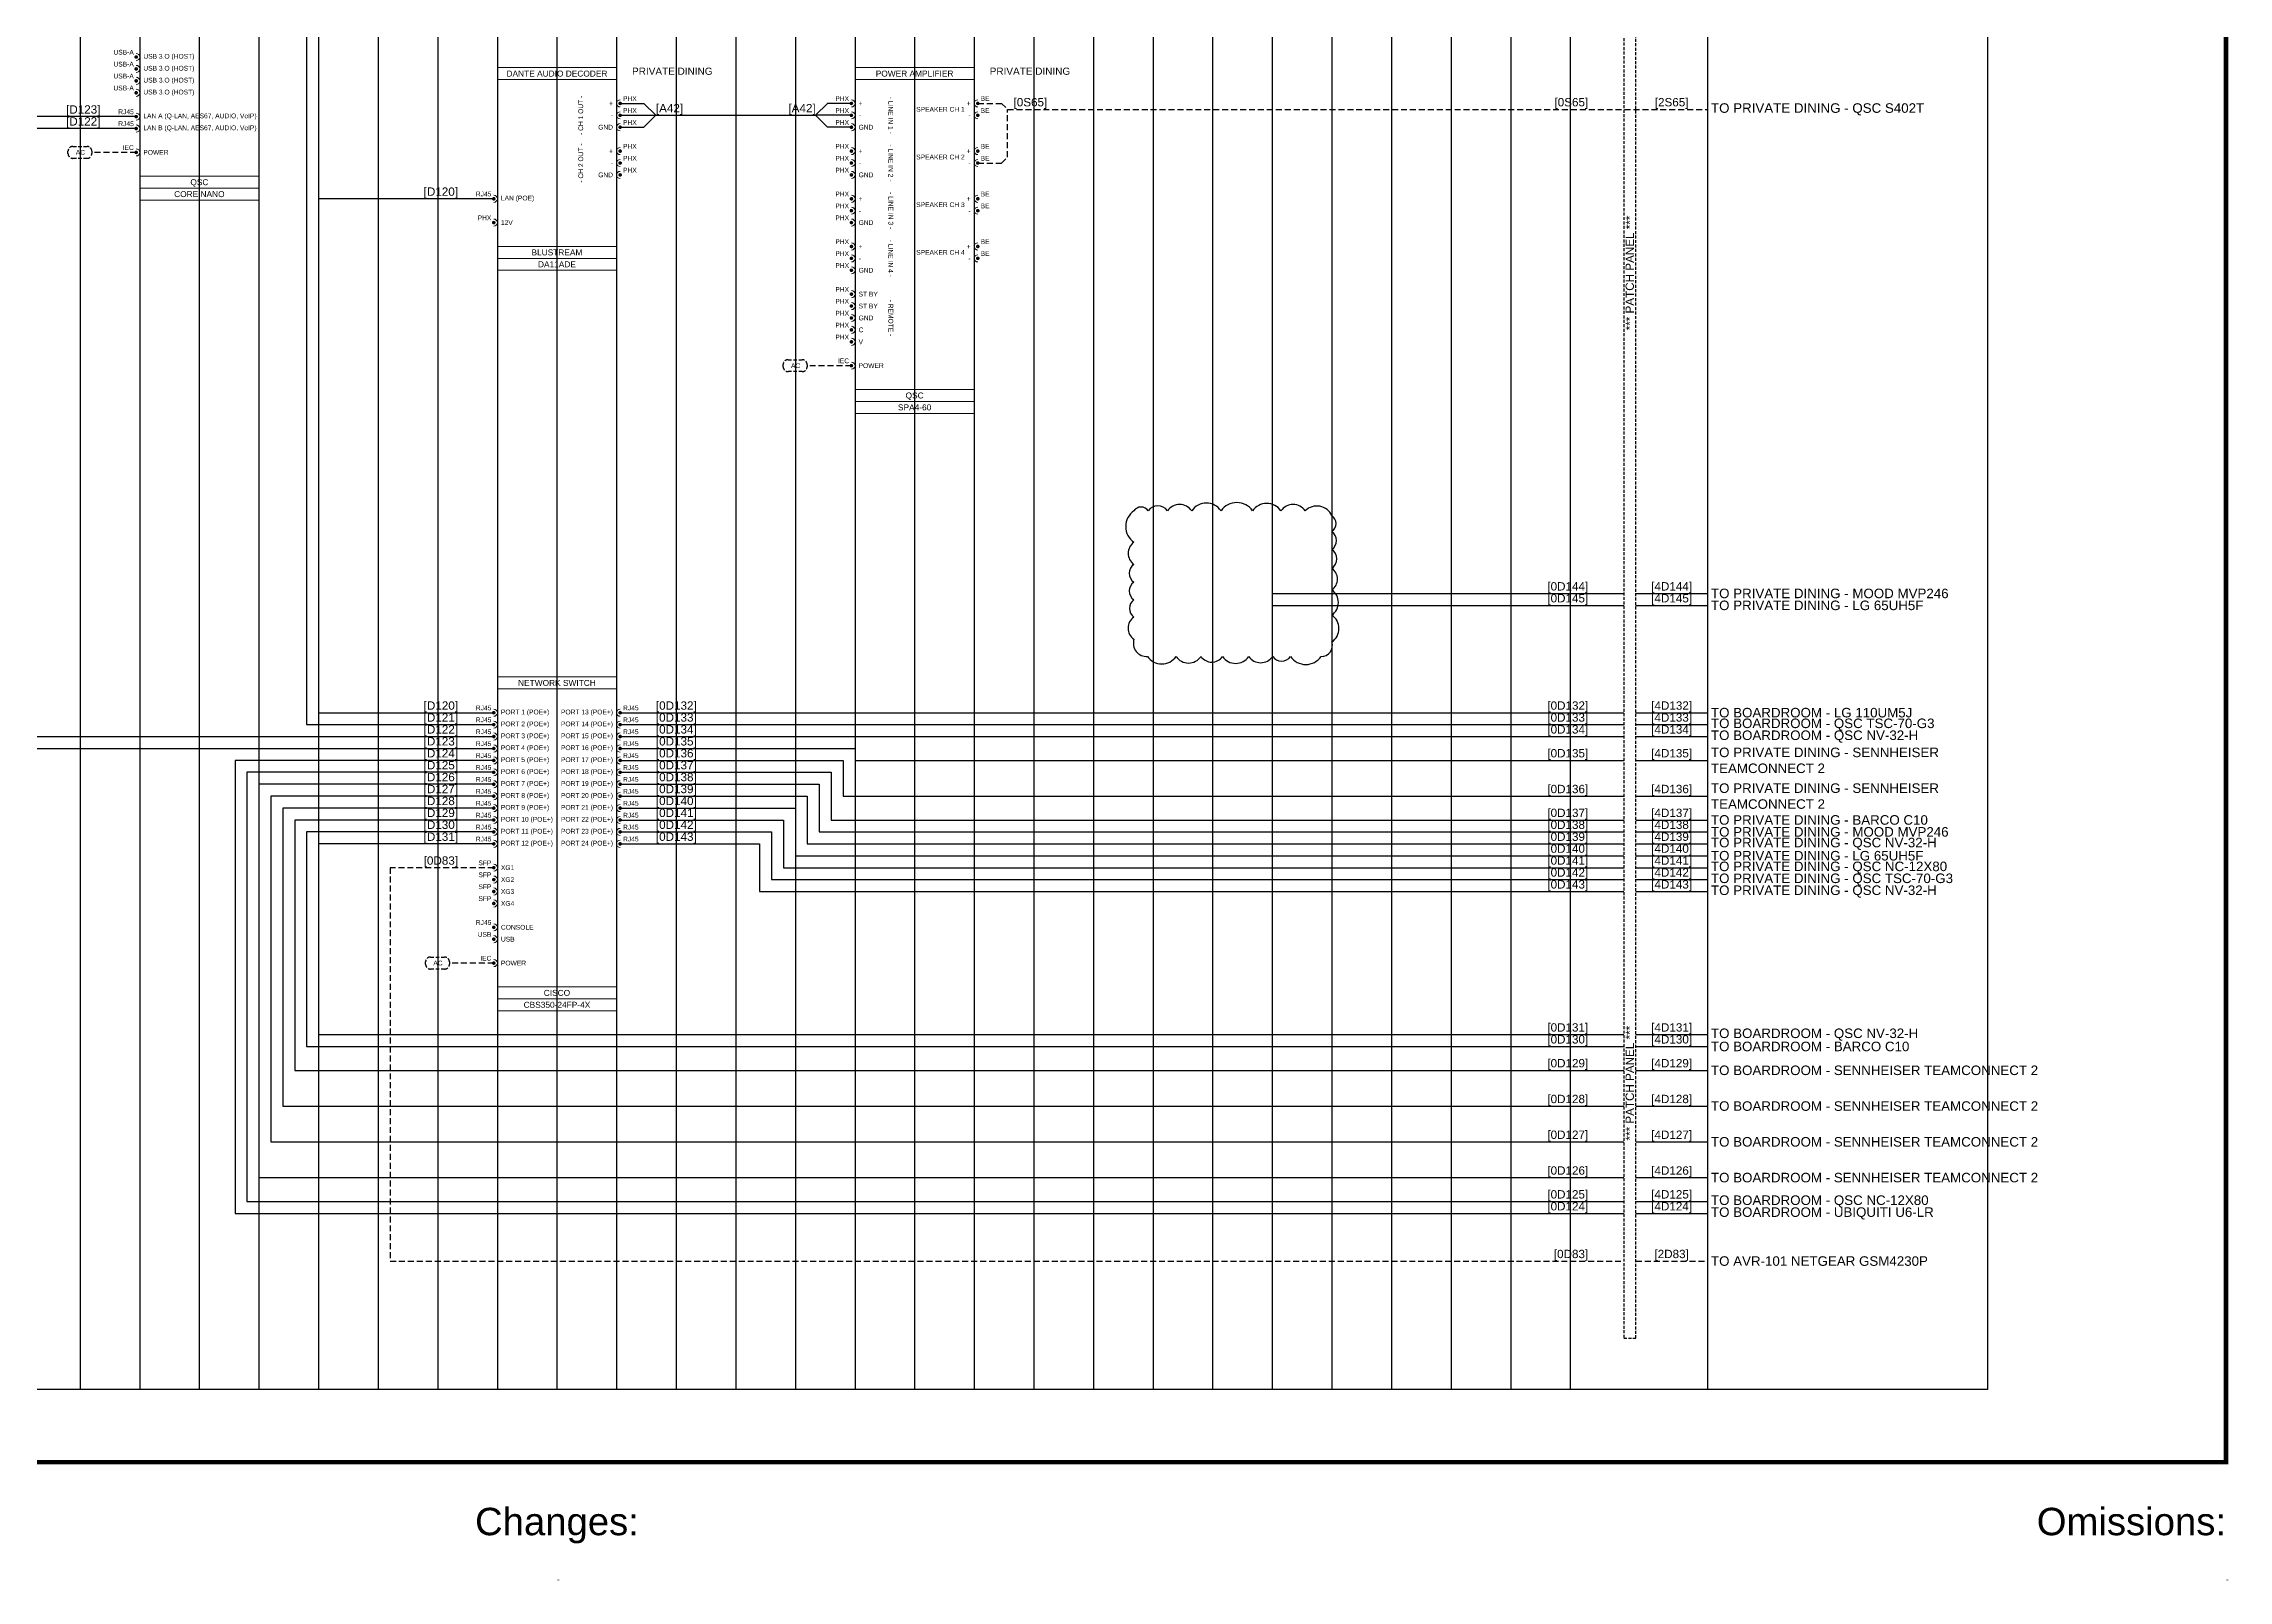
# Model space of a CAD drawing. Header units: millimetres. Extents: x -71336 to -35435, y -26189 to 22712.
# Drawn here: x -43175 to -42258, y -20860 to -20215 of the extents above; entities that cross this region are included whole.
import ezdxf
from ezdxf.enums import TextEntityAlignment as Align
from ezdxf.lldxf.tags import DXFTag

# ---------------------------------------------------------------- set-up
doc = ezdxf.new("R2018")
doc.units = ezdxf.units.MM
doc.linetypes.add('DASHED', pattern=[0.75, 0.5, -0.25])
doc.linetypes.add('DASHED2', pattern=[0.375, 0.25, -0.125])
for name, color, linetype in [('SC - 2 Core Speaker', 211, 'DASHED'), ('SC - 3 Core Flex', 7, 'DASHED'), ('SC - Cat - Green - Data', 84, 'Continuous'), ('SC - Cat - Green - Data - DANTE', 84, 'DANTE'), ('SC - Cat - Green - Data - QLAN', 84, 'QLAN'), ('SC - Fibre', 170, 'DASHED'), ('SC - Starquad', 4, 'Continuous'), ('SC - Text', 7, 'Continuous'), ('Text', 7, 'Continuous')]:
    doc.layers.add(name, color=color, linetype=linetype)
doc.layers.add('SC - Equipment', color=7, linetype='Continuous', lineweight=13)
doc.layers.add('SC - Titlesheet - Model', color=250, linetype='Continuous', plot=False)
doc.layers.add('SC - Xlines', color=252, linetype='Continuous', plot=False)
doc.styles.add('ARIAL', font='arial.ttf')
doc.styles.get("Standard").update_dxf_attribs({"font": 'arial.ttf', "height": 35})
tags = doc.linetypes.add('DANTE', pattern='A,3.745209,-0.071128,["DANTE",ARIAL,S=0.5,R=0,X=0,Y=-0.25],-2.454793,3.728871', length=10.000001).pattern_tags.tags
tags[6] = DXFTag(74, 10)
tags = doc.linetypes.add('QLAN', pattern='A,3.942001,-0.106942,["QLAN",ARIAL,S=0.5,R=0,X=0,Y=-0.25],-1.981735,3.969322', length=10).pattern_tags.tags
tags[6] = DXFTag(74, 10)

# ---------------------------------------------------------------- blocks, each defined once
blk = doc.blocks.new('*U189')
at = {"layer": 'SC - Titlesheet - Model', "color": 6, "ltscale": 5, "const_width": 1}
blk.add_lwpolyline([(-365.5, -287), (365.5, -287), (365.5, 287), (-365.5, 287)], close=True, dxfattribs=at)
at = {"ltscale": 5, "style": 'ARIAL'}
blk.add_text('Changes:', height=6, dxfattribs=at).set_placement((0, -297), align=Align.TOP_CENTER)
blk.add_text('Omissions:', height=6, dxfattribs=at).set_placement((365.5, -297), align=Align.TOP_RIGHT)
at = {"layer": 'SC - Titlesheet - Model', "color": 5, "lineweight": 30, "ltscale": 5, "flags": 104}
blk.add_attdef('ADDITIONS', text='', height=5, dxfattribs=at).set_placement((-365.5, -312), align=Align.TOP_LEFT)
blk.add_attdef('CHANGES', text='', height=5, dxfattribs=at).set_placement((0, -312), align=Align.TOP_CENTER)
blk.add_attdef('OMISSIONS', text='', height=5, dxfattribs=at).set_placement((365.5, -312), align=Align.TOP_RIGHT)
blk = doc.blocks.new('Cisco CBS350-24FP-4X - SCHEMATIC')
at = {"layer": 'SC - Equipment'}
for p, q in [((-25, 0), (25, 0)), ((-25, -140), (-25, 0)), ((25, 0), (25, -140)), ((25, -5), (-25, -5)), ((25, -130), (-25, -130)), ((25, -130), (-25, -130)), ((25, -135), (-25, -135)), ((25, -135), (-25, -135)), ((25, -135), (-25, -135)), ((25, -140), (-25, -140))]:
    blk.add_line(p, q, dxfattribs=at)
at = {"layer": 'SC - Equipment', "const_width": 0.7}
for points in [[(-26.1, -15, 1), (-26.9, -15, 1)], [(26.1, -15, -1), (26.9, -15, -1)], [(-26.1, -20, 1), (-26.9, -20, 1)], [(-26.1, -25, 1), (-26.9, -25, 1)], [(26.1, -20, -1), (26.9, -20, -1)], [(26.1, -25, -1), (26.9, -25, -1)], [(-26.1, -30, 1), (-26.9, -30, 1)], [(-26.1, -35, 1), (-26.9, -35, 1)], [(26.1, -30, -1), (26.9, -30, -1)], [(26.1, -35, -1), (26.9, -35, -1)], [(-26.1, -40, 1), (-26.9, -40, 1)], [(-26.1, -45, 1), (-26.9, -45, 1)], [(26.1, -40, -1), (26.9, -40, -1)], [(26.1, -45, -1), (26.9, -45, -1)], [(-26.1, -50, 1), (-26.9, -50, 1)], [(-26.1, -55, 1), (-26.9, -55, 1)], [(26.1, -50, -1), (26.9, -50, -1)], [(26.1, -55, -1), (26.9, -55, -1)], [(-26.1, -60, 1), (-26.9, -60, 1)], [(26.1, -60, -1), (26.9, -60, -1)], [(-26.1, -65, 1), (-26.9, -65, 1)], [(-26.1, -70, 1), (-26.9, -70, 1)], [(26.1, -65, -1), (26.9, -65, -1)], [(26.1, -70, -1), (26.9, -70, -1)], [(-26.1, -80, 1), (-26.9, -80, 1)], [(-26.1, -85, 1), (-26.9, -85, 1)], [(-26.1, -90, 1), (-26.9, -90, 1)], [(-26.1, -95, 1), (-26.9, -95, 1)], [(-26.1, -105, 1), (-26.9, -105, 1)], [(-26.1, -110, 1), (-26.9, -110, 1)], [(-26.1, -120, 1), (-26.9, -120, 1)]]:
    blk.add_lwpolyline(points, format="xyb", close=True, dxfattribs=at)
at = {"layer": 'SC - Equipment'}
for centre, start, end in [((-26.5, -15), 270, 90), ((26.5, -15), 90, 270), ((-26.5, -20), 270, 90), ((-26.5, -25), 270, 90), ((26.5, -20), 90, 270), ((26.5, -25), 90, 270), ((-26.5, -30), 270, 90), ((-26.5, -35), 270, 90), ((26.5, -30), 90, 270), ((26.5, -35), 90, 270), ((-26.5, -40), 270, 90), ((-26.5, -45), 270, 90), ((26.5, -40), 90, 270), ((26.5, -45), 90, 270), ((-26.5, -50), 270, 90), ((-26.5, -55), 270, 90), ((26.5, -50), 90, 270), ((26.5, -55), 90, 270), ((-26.5, -60), 270, 90), ((-26.5, -65), 270, 90), ((26.5, -60), 90, 270), ((26.5, -65), 90, 270), ((-26.5, -70), 270, 90), ((26.5, -70), 90, 270), ((-26.5, -80), 270, 90), ((-26.5, -85), 270, 90), ((-26.5, -90), 270, 90), ((-26.5, -95), 270, 90), ((-26.5, -105), 270, 90), ((-26.5, -110), 270, 90), ((-26.5, -120), 270, 90)]:
    blk.add_arc(centre, 1.5, start, end, dxfattribs=at)
at = {"ltscale": 5}
for tag, p in [('DESCRIPTION', (0, -2.5)), ('MODEL', (0, -137.5)), ('MAKE', (0, -132.5))]:
    blk.add_attdef(tag, text='', height=2.5, dxfattribs=at).set_placement(p, align=Align.MIDDLE_CENTER)
at = {"ltscale": 5, "flags": 1}
for tag, p in [('ROOM_TYPE', (45, -5)), ('LOCATION', (45, -10)), ('RACK_EQUIPMENT_(Y/N)', (45, -15)), ('IP_(Y/N)', (45, -30)), ('POE(WATT)', (45, -35)), ('AMP(@240V)', (45, -40)), ('WATT', (45, -45)), ('WEIGHT(KG)', (45, -55)), ('BTU/H', (45, -50)), ('TRANSFORMER_TAPS', (45, -60))]:
    blk.add_attdef(tag, p, '', height=2.5, dxfattribs=at)
blk.add_attdef('BRACKET', text='', height=2.5, dxfattribs=at).set_placement((0, -127.5), align=Align.MIDDLE_CENTER)
at = {"layer": 'SC - Equipment', "ltscale": 5, "char_height": 2}
for s, insert, width, attachment_point in [('RJ45', (-27.5, -13), 5.7736, 6), ('RJ45', (-27.5, -18), 5.7736, 6), ('PORT 1 (POE+)', (-23.5, -15), 23.5, 4), ('PORT 13 (POE+)', (23.5, -15), 23.5, 6), ('RJ45', (27.72, -13), 7.1748, 4), ('RJ45', (27.72, -18), 7.1748, 4), ('RJ45', (-27.5, -23), 5.7736, 6), ('RJ45', (-27.5, -28), 5.7736, 6), ('PORT 2 (POE+)', (-23.5, -20), 23.5, 4), ('PORT 3 (POE+)', (-23.5, -25), 23.5, 4), ('PORT 14 (POE+)', (23.5, -20), 23.5, 6), ('PORT 15 (POE+)', (23.5, -25), 23.5, 6), ('RJ45', (27.72, -23), 7.1748, 4), ('RJ45', (27.72, -28), 7.1748, 4), ('RJ45', (-27.5, -33), 5.7736, 6), ('PORT 4 (POE+)', (-23.5, -30), 23.5, 4), ('PORT 5 (POE+)', (-23.5, -35), 23.5, 4), ('PORT 16 (POE+)', (23.5, -30), 23.5, 6), ('PORT 17 (POE+)', (23.5, -35), 23.5, 6), ('RJ45', (27.72, -33), 7.1748, 4), ('RJ45', (-27.5, -38), 5.7736, 6), ('RJ45', (-27.5, -43), 5.7736, 6), ('PORT 6 (POE+)', (-23.5, -40), 23.5, 4), ('PORT 7 (POE+)', (-23.5, -45), 23.5, 4), ('PORT 18 (POE+)', (23.5, -40), 23.5, 6), ('\\pxt10;PORT 19 (POE+)', (23.5, -45), 23.5, 6), ('RJ45', (27.72, -38), 7.1748, 4), ('RJ45', (27.72, -43), 7.1748, 4), ('RJ45', (-27.5, -48), 5.7736, 6), ('RJ45', (-27.5, -53), 5.7736, 6), ('PORT 8 (POE+)', (-23.5, -50), 23.5, 4), ('PORT 9 (POE+)', (-23.5, -55), 23.5, 4), ('PORT 20 (POE+)', (23.5, -50), 23.5, 6), ('PORT 21 (POE+)', (23.5, -55), 23.5, 6), ('RJ45', (27.72, -48), 7.1748, 4), ('RJ45', (27.72, -53), 7.1748, 4), ('RJ45', (-27.5, -58), 5.7736, 6), ('RJ45', (-27.5, -63), 5.7736, 6), ('PORT 10 (POE+)', (-23.5, -60), 23.5, 4), ('PORT 11 (POE+)', (-23.5, -65), 23.5, 4), ('PORT 22 (POE+)', (23.5, -60), 23.5, 6), ('PORT 23 (POE+)', (23.5, -65), 23.5, 6), ('RJ45', (27.72, -58), 7.1748, 4), ('RJ45', (27.72, -63), 7.1748, 4), ('RJ45', (-27.5, -68), 5.7736, 6), ('PORT 12 (POE+)', (-23.5, -70), 23.5, 4), ('PORT 24 (POE+)', (23.5, -70), 23.5, 6), ('RJ45', (27.72, -68), 7.1748, 4), ('SFP', (-27.5, -78), 5.7736, 6), ('SFP', (-27.5, -83), 5.7736, 6), ('XG1', (-23.5, -80), 23.5, 4), ('SFP', (-27.5, -88), 5.7736, 6), ('XG2', (-23.5, -85), 23.5, 4), ('XG3', (-23.5, -90), 23.5, 4), ('SFP', (-27.5, -93), 5.7736, 6), ('XG4', (-23.5, -95), 23.5, 4), ('RJ45', (-27.5, -103), 5.7736, 6), ('USB', (-27.5, -108), 5.7736, 6), ('CONSOLE', (-23.5, -105), 23.5, 4), ('USB', (-23.5, -110), 23.5, 4), ('IEC', (-27.5, -118), 5.7736, 6), ('POWER', (-23.5, -120), 23.5, 4)]:
    blk.add_mtext(s, dxfattribs=dict(at, insert=insert, width=width, attachment_point=attachment_point))
blk = doc.blocks.new('QSC CORE NANO - SCHEMATIC')
at = {"layer": 'SC - Equipment'}
for p, q in [((-25, 0), (25, 0)), ((-25, -105), (-25, 0)), ((25, 0), (25, -105)), ((25, -5), (-25, -5)), ((25, -95), (-25, -95)), ((25, -95), (-25, -95)), ((25, -100), (-25, -100)), ((25, -100), (-25, -100)), ((25, -100), (-25, -100)), ((25, -105), (-25, -105))]:
    blk.add_line(p, q, dxfattribs=at)
at = {"layer": 'SC - Equipment', "const_width": 0.7}
for points in [[(-26.1, -15, 1), (-26.9, -15, 1)], [(-26.1, -20, 1), (-26.9, -20, 1)], [(-26.1, -30, 1), (-26.9, -30, 1)], [(-26.1, -35, 1), (-26.9, -35, 1)], [(-26.1, -45, 1), (-26.9, -45, 1)], [(-26.1, -50, 1), (-26.9, -50, 1)], [(-26.1, -55, 1), (-26.9, -55, 1)], [(-26.1, -60, 1), (-26.9, -60, 1)], [(-26.1, -70, 1), (-26.9, -70, 1)], [(-26.1, -75, 1), (-26.9, -75, 1)], [(-26.1, -85, 1), (-26.9, -85, 1)]]:
    blk.add_lwpolyline(points, format="xyb", close=True, dxfattribs=at)
at = {"layer": 'SC - Equipment'}
for centre in [(-26.5, -15), (-26.5, -20), (-26.5, -30), (-26.5, -35), (-26.5, -45), (-26.5, -50), (-26.5, -55), (-26.5, -60), (-26.5, -70), (-26.5, -75), (-26.5, -85)]:
    blk.add_arc(centre, 1.5, 270, 90, dxfattribs=at)
at = {"ltscale": 5}
for tag, p in [('DESCRIPTION', (0, -2.5)), ('MAKE', (0, -97.5)), ('MODEL', (0, -102.5))]:
    blk.add_attdef(tag, text='', height=2.5, dxfattribs=at).set_placement(p, align=Align.MIDDLE_CENTER)
at = {"ltscale": 5, "flags": 1}
for tag, p in [('ROOM_TYPE', (45, -5)), ('LOCATION', (45, -10)), ('RACK_EQUIPMENT_(Y/N)', (45, -15)), ('IP_(Y/N)', (45, -30)), ('POE(WATT)', (45, -35)), ('AMP(@240V)', (45, -40)), ('WATT', (45, -45)), ('WEIGHT(KG)', (45, -55)), ('BTU/H', (45, -50)), ('TRANSFORMER_TAPS', (45, -60))]:
    blk.add_attdef(tag, p, '', height=2.5, dxfattribs=at)
blk.add_attdef('BRACKET', text='', height=2.5, dxfattribs=at).set_placement((0, -92.5), align=Align.MIDDLE_CENTER)
at = {"layer": 'SC - Equipment', "ltscale": 5, "char_height": 2}
for s, insert, width, attachment_point in [('PHX', (-27.5, -13), 5.7736, 6), ('PHX', (-27.5, -18), 5.7736, 6), ('RS232 A', (-23.5, -15), 23.5, 4), ('USB-C', (-27.5, -28), 5.7736, 6), ('RS232 B', (-23.5, -20), 23.5, 4), ('USB-B', (-27.5, -33), 5.7736, 6), ('USB 3.1 (HOST/DEVICE)', (-23.5, -30), 32.2205, 4), ('USB 3.O (DEVICE)', (-23.5, -35), 32.2205, 4), ('USB-A', (-27.5, -43), 5.7736, 6), ('USB 3.O (HOST)', (-23.5, -45), 32.2205, 4), ('USB-A', (-27.5, -48), 5.7736, 6), ('USB-A', (-27.5, -53), 5.7736, 6), ('USB 3.O (HOST)', (-23.5, -50), 32.2205, 4), ('USB 3.O (HOST)', (-23.5, -55), 32.2205, 4), ('USB-A', (-27.5, -58), 5.7736, 6), ('USB 3.O (HOST)', (-23.5, -60), 32.2205, 4), ('RJ45', (-27.5, -68), 5.7736, 6), ('RJ45', (-27.5, -73), 5.7736, 6), ('LAN A (Q-LAN, AES67, AUDIO, VoIP)', (-23.5, -70), 47.6216, 4), ('IEC', (-27.5, -83), 5.7736, 6), ('LAN B (Q-LAN, AES67, AUDIO, VoIP)', (-23.5, -75), 58.4393, 4), ('POWER', (-23.5, -85), 23.5, 4)]:
    blk.add_mtext(s, dxfattribs=dict(at, insert=insert, width=width, attachment_point=attachment_point))
blk = doc.blocks.new('BLUSTREAM DA11ADE - SCHEMATIC')
at = {"layer": 'SC - Equipment'}
for p, q in [((-25, 0), (25, 0)), ((-25, -85), (-25, 0)), ((25, 0), (25, -85)), ((25, -5), (-25, -5)), ((25, -75), (-25, -75)), ((25, -75), (-25, -75)), ((25, -80), (-25, -80)), ((25, -80), (-25, -80)), ((25, -80), (-25, -80)), ((25, -85), (-25, -85))]:
    blk.add_line(p, q, dxfattribs=at)
at = {"layer": 'SC - Equipment', "const_width": 0.7}
for points in [[(26.1, -15, -1), (26.9, -15, -1)], [(26.1, -20, -1), (26.9, -20, -1)], [(26.1, -25, -1), (26.9, -25, -1)], [(26.1, -35, -1), (26.9, -35, -1)], [(26.1, -40, -1), (26.9, -40, -1)], [(26.1, -45, -1), (26.9, -45, -1)], [(-26.1, -55, 1), (-26.9, -55, 1)], [(-26.1, -65, 1), (-26.9, -65, 1)]]:
    blk.add_lwpolyline(points, format="xyb", close=True, dxfattribs=at)
at = {"layer": 'SC - Equipment'}
for centre, start, end in [((26.5, -15), 90, 270), ((26.5, -20), 90, 270), ((26.5, -25), 90, 270), ((26.5, -35), 90, 270), ((26.5, -40), 90, 270), ((26.5, -45), 90, 270), ((-26.5, -55), 270, 90), ((-26.5, -65), 270, 90)]:
    blk.add_arc(centre, 1.5, start, end, dxfattribs=at)
at = {"ltscale": 5}
for tag, p in [('DESCRIPTION', (0, -2.5)), ('MODEL', (0, -82.5)), ('MAKE', (0, -77.5))]:
    blk.add_attdef(tag, text='', height=2.5, dxfattribs=at).set_placement(p, align=Align.MIDDLE_CENTER)
at = {"ltscale": 5, "flags": 1}
for tag, p in [('ROOM_TYPE', (45, -5)), ('LOCATION', (45, -10)), ('RACK_EQUIPMENT_(Y/N)', (45, -15)), ('IP_(Y/N)', (45, -30)), ('POE(WATT)', (45, -35)), ('AMP(@240V)', (45, -40)), ('WATT', (45, -45)), ('WEIGHT(KG)', (45, -55)), ('BTU/H', (45, -50)), ('TRANSFORMER_TAPS', (45, -60))]:
    blk.add_attdef(tag, p, '', height=2.5, dxfattribs=at)
blk.add_attdef('BRACKET', text='', height=2.5, dxfattribs=at).set_placement((0, -72.5), align=Align.MIDDLE_CENTER)
at = {"layer": 'SC - Equipment', "ltscale": 5, "char_height": 2, "width": 24.8632, "attachment_point": 5, "rotation": 90}
for s, insert in [('- CH 1 OUT -', (10, -20)), ('- CH 2 OUT -', (10, -40))]:
    blk.add_mtext(s, dxfattribs=dict(at, insert=insert))
at = {"layer": 'SC - Equipment', "ltscale": 5, "char_height": 2}
for s, insert, width, attachment_point in [('+', (23.5, -15), 23.5, 6), ('PHX', (27.72, -13), 7.1748, 4), ('PHX', (27.72, -18), 7.1748, 4), ('GND', (23.5, -25), 23.5, 6), ('-', (23.5, -20), 23.5, 6), ('PHX', (27.72, -23), 7.1748, 4), ('+', (23.5, -35), 23.5, 6), ('PHX', (27.72, -33), 7.1748, 4), ('GND', (23.5, -45), 23.5, 6), ('-', (23.5, -40), 23.5, 6), ('PHX', (27.72, -38), 7.1748, 4), ('PHX', (27.72, -43), 7.1748, 4), ('RJ45', (-27.5, -53), 5.7736, 6), ('LAN (POE)', (-23.5, -55), 47.6216, 4), ('PHX', (-27.5, -63), 5.7736, 6), ('12V', (-23.5, -65), 23.5, 4)]:
    blk.add_mtext(s, dxfattribs=dict(at, insert=insert, width=width, attachment_point=attachment_point))
blk = doc.blocks.new('QSC SPA4-60 - SCHEMATIC')
at = {"layer": 'SC - Equipment'}
for p, q in [((-25, 0), (25, 0)), ((-25, -145), (-25, 0)), ((25, 0), (25, -145)), ((25, -5), (-25, -5)), ((25, -135), (-25, -135)), ((25, -135), (-25, -135)), ((25, -140), (-25, -140)), ((25, -140), (-25, -140)), ((25, -140), (-25, -140)), ((25, -145), (-25, -145))]:
    blk.add_line(p, q, dxfattribs=at)
at = {"layer": 'SC - Equipment', "const_width": 0.7}
for points in [[(-26.1, -15, 1), (-26.9, -15, 1)], [(26.1, -15, -1), (26.9, -15, -1)], [(-26.1, -20, 1), (-26.9, -20, 1)], [(-26.1, -25, 1), (-26.9, -25, 1)], [(26.1, -20, -1), (26.9, -20, -1)], [(-26.1, -35, 1), (-26.9, -35, 1)], [(26.1, -35, -1), (26.9, -35, -1)], [(-26.1, -40, 1), (-26.9, -40, 1)], [(-26.1, -45, 1), (-26.9, -45, 1)], [(26.1, -40, -1), (26.9, -40, -1)], [(-26.1, -55, 1), (-26.9, -55, 1)], [(26.1, -55, -1), (26.9, -55, -1)], [(-26.1, -60, 1), (-26.9, -60, 1)], [(26.1, -60, -1), (26.9, -60, -1)], [(-26.1, -65, 1), (-26.9, -65, 1)], [(-26.1, -75, 1), (-26.9, -75, 1)], [(-26.1, -80, 1), (-26.9, -80, 1)], [(26.1, -75, -1), (26.9, -75, -1)], [(26.1, -80, -1), (26.9, -80, -1)], [(-26.1, -85, 1), (-26.9, -85, 1)], [(-26.1, -95, 1), (-26.9, -95, 1)], [(-26.1, -100, 1), (-26.9, -100, 1)], [(-26.1, -105, 1), (-26.9, -105, 1)], [(-26.1, -110, 1), (-26.9, -110, 1)], [(-26.1, -115, 1), (-26.9, -115, 1)], [(-26.1, -125, 1), (-26.9, -125, 1)]]:
    blk.add_lwpolyline(points, format="xyb", close=True, dxfattribs=at)
at = {"layer": 'SC - Equipment'}
for centre, start, end in [((-26.5, -15), 270, 90), ((26.5, -15), 90, 270), ((-26.5, -20), 270, 90), ((-26.5, -25), 270, 90), ((26.5, -20), 90, 270), ((-26.5, -35), 270, 90), ((26.5, -35), 90, 270), ((-26.5, -40), 270, 90), ((-26.5, -45), 270, 90), ((26.5, -40), 90, 270), ((-26.5, -55), 270, 90), ((26.5, -55), 90, 270), ((-26.5, -60), 270, 90), ((-26.5, -65), 270, 90), ((26.5, -60), 90, 270), ((-26.5, -75), 270, 90), ((-26.5, -80), 270, 90), ((26.5, -75), 90, 270), ((26.5, -80), 90, 270), ((-26.5, -85), 270, 90), ((-26.5, -95), 270, 90), ((-26.5, -100), 270, 90), ((-26.5, -105), 270, 90), ((-26.5, -110), 270, 90), ((-26.5, -115), 270, 90), ((-26.5, -125), 270, 90)]:
    blk.add_arc(centre, 1.5, start, end, dxfattribs=at)
at = {"ltscale": 5}
for tag, p in [('DESCRIPTION', (0, -2.5)), ('MAKE', (0, -137.5)), ('MODEL', (0, -142.5))]:
    blk.add_attdef(tag, text='', height=2.5, dxfattribs=at).set_placement(p, align=Align.MIDDLE_CENTER)
at = {"ltscale": 5, "flags": 1}
for tag, p in [('ROOM_TYPE', (45, -5)), ('LOCATION', (45, -10)), ('RACK_EQUIPMENT_(Y/N)', (45, -15)), ('IP_(Y/N)', (45, -30)), ('POE(WATT)', (45, -35)), ('AMP(@240V)', (45, -40)), ('WATT', (45, -45)), ('WEIGHT(KG)', (45, -55)), ('BTU/H', (45, -50)), ('TRANSFORMER_TAPS', (45, -60))]:
    blk.add_attdef(tag, p, '', height=2.5, dxfattribs=at)
blk.add_attdef('BRACKET', text='', height=2.5, dxfattribs=at).set_placement((0, -132.5), align=Align.MIDDLE_CENTER)
at = {"layer": 'SC - Equipment', "ltscale": 5, "char_height": 2}
for s, insert, width, attachment_point in [('PHX', (-27.5, -13), 5.7736, 6), ('PHX', (-27.5, -18), 5.7736, 6), ('+', (-23.5, -15), 23.5, 4), ('SPEAKER CH 1', (21, -17.5), 23.5, 6), ('+', (23.5, -15), 23.5, 6), ('BE', (27.7, -13), 3.7458, 4), ('BE', (27.7, -18), 3.7458, 4), ('PHX', (-27.5, -23), 5.7736, 6), ('-', (-23.5, -20), 23.5, 4), ('GND', (-23.5, -25), 23.5, 4), ('-', (23.5, -20), 23.5, 6), ('PHX', (-27.5, -33), 5.7736, 6), ('+', (-23.5, -35), 23.5, 4), ('SPEAKER CH 2', (21, -37.5), 23.5, 6), ('+', (23.5, -35), 23.5, 6), ('BE', (27.7, -33), 3.7458, 4), ('PHX', (-27.5, -38), 5.7736, 6), ('PHX', (-27.5, -43), 5.7736, 6), ('-', (-23.5, -40), 23.5, 4), ('GND', (-23.5, -45), 23.5, 4), ('-', (23.5, -40), 23.5, 6), ('BE', (27.7, -38), 3.7458, 4), ('PHX', (-27.5, -53), 5.7736, 6), ('+', (-23.5, -55), 23.5, 4), ('+', (23.5, -55), 23.5, 6), ('BE', (27.7, -53), 3.7458, 4), ('PHX', (-27.5, -58), 5.7736, 6), ('PHX', (-27.5, -63), 5.7736, 6), ('-', (-23.5, -60), 23.5, 4), ('GND', (-23.5, -65), 23.5, 4), ('SPEAKER CH 3', (21, -57.5), 23.5, 6), ('-', (23.5, -60), 23.5, 6), ('BE', (27.7, -58), 3.7458, 4), ('PHX', (-27.5, -73), 5.7736, 6), ('BE', (27.7, -73), 3.7458, 4), ('PHX', (-27.5, -78), 5.7736, 6), ('PHX', (-27.5, -83), 5.7736, 6), ('-', (-23.5, -80), 23.5, 4), ('+', (-23.5, -75), 23.5, 4), ('SPEAKER CH 4', (21, -77.5), 23.5, 6), ('+', (23.5, -75), 23.5, 6), ('-', (23.5, -80), 23.5, 6), ('BE', (27.7, -78), 3.7458, 4), ('GND', (-23.5, -85), 23.5, 4), ('PHX', (-27.5, -93), 5.7736, 6), ('PHX', (-27.5, -98), 5.7736, 6), ('ST BY', (-23.5, -95), 23.5, 4), ('ST BY', (-23.5, -100), 23.5, 4), ('PHX', (-27.5, -103), 5.7736, 6), ('PHX', (-27.5, -108), 5.7736, 6), ('GND', (-23.5, -105), 23.5, 4), ('C', (-23.5, -110), 23.5, 4), ('PHX', (-27.5, -113), 5.7736, 6), ('V', (-23.5, -115), 23.5, 4), ('IEC', (-27.5, -123), 5.7736, 6), ('POWER', (-23.5, -125), 23.5, 4)]:
    blk.add_mtext(s, dxfattribs=dict(at, insert=insert, width=width, attachment_point=attachment_point))
at = {"layer": 'SC - Equipment', "ltscale": 5, "char_height": 2, "width": 24.882, "attachment_point": 5, "rotation": 270}
for s, insert in [('- LINE IN 1 -', (-10, -19.99)), ('- LINE IN 2 -', (-10, -39.99)), ('- LINE IN 3 -', (-10, -59.99)), ('- LINE IN 4 -', (-10, -79.99)), ('- REMOTE -', (-10, -104.99))]:
    blk.add_mtext(s, dxfattribs=dict(at, insert=insert))

msp = doc.modelspace()

# ---------------------------------------------------------------- linework, layer by layer
at = {"linetype": 'DASHED2', "ltscale": 5}
msp.add_lwpolyline([(-42506.771, -20758.194), (-42506.771, -19862.296), (-42511.771, -19862.296), (-42511.771, -20758.194)], close=True, dxfattribs=at)
at = {"color": 6}
msp.add_lwpolyline([(-42717.306, -20411.122, 0.5205671), (-42717.306, -20424.35, 0.5205671), (-42717.306, -20433.625, 0.5205671), (-42717.306, -20441.072, 0.5205671), (-42717.306, -20448.473, 0.5205671), (-42717.306, -20455.706, 0.5205671), (-42717.306, -20465.037, 0.5205671), (-42711.625, -20472.259, 0.5205671), (-42699.637, -20472.259, 0.5205671), (-42689.158, -20472.259, 0.5205671), (-42680.156, -20472.259, 0.5205671), (-42669.12, -20472.259, 0.5205671), (-42659.102, -20472.259, 0.5205671), (-42651.615, -20472.259, 0.5205671), (-42638.794, -20472.259, 0.5205671), (-42634.271, -20466.139, 0.5205671), (-42634.271, -20454.888, 0.5205671), (-42634.271, -20444.314, 0.5205671), (-42634.271, -20435.262, 0.5205671), (-42634.271, -20427.338, 0.5205671), (-42634.271, -20419.905, 0.5205671), (-42634.271, -20413.141, 0.5205671), (-42645.411, -20411.122, 0.5205671), (-42655.656, -20411.122, 0.5205671), (-42667.534, -20411.122, 0.5205671), (-42680.766, -20411.122, 0.5205671), (-42693.041, -20411.122, 0.5205671), (-42703.253, -20411.122, 0.5205671), (-42711.309, -20411.122, 0.5205671)], format="xyb", close=True, dxfattribs=at)
at = {"layer": 'SC - 2 Core Speaker', "color": 1, "ltscale": 5}
msp.add_lwpolyline([(-42782.771, -20240.27), (-42772.771, -20240.27), (-42770.271, -20242.77)], dxfattribs=at)
at = {"layer": 'SC - 2 Core Speaker', "color": 7, "ltscale": 5}
msp.add_lwpolyline([(-42782.771, -20265.27), (-42772.771, -20265.27), (-42770.271, -20262.77), (-42770.271, -20242.77)], dxfattribs=at)
at = {"layer": 'SC - 2 Core Speaker', "ltscale": 5}
msp.add_lwpolyline([(-42770.271, -20242.77), (-42476.771, -20242.77)], dxfattribs=at)
at = {"layer": 'SC - 3 Core Flex', "ltscale": 3}
for points in [[(-43162.341, -20258.321), (-43156.341, -20258.321, -0.4142136), (-43154.341, -20260.321), (-43154.341, -20261.321, -0.4142136), (-43156.341, -20263.321), (-43162.341, -20263.321, -0.4142136), (-43164.341, -20261.321), (-43164.341, -20260.321, -0.4142136)], [(-42862.369, -20347.77), (-42856.369, -20347.77, -0.4142136), (-42854.369, -20349.77), (-42854.369, -20350.77, -0.4142136), (-42856.369, -20352.77), (-42862.369, -20352.77, -0.4142136), (-42864.369, -20350.77), (-42864.369, -20349.77, -0.4142136)], [(-43012.369, -20598.321), (-43006.369, -20598.321, -0.4142136), (-43004.369, -20600.321), (-43004.369, -20601.321, -0.4142136), (-43006.369, -20603.321), (-43012.369, -20603.321, -0.4142136), (-43014.369, -20601.321), (-43014.369, -20600.321, -0.4142136)]]:
    msp.add_lwpolyline(points, format="xyb", close=True, dxfattribs=at)
at = {"layer": 'SC - 3 Core Flex', "ltscale": 5}
for points in [[(-43135.743, -20260.821), (-43154.341, -20260.821)], [(-42835.771, -20350.27), (-42854.369, -20350.27)], [(-42985.771, -20600.821), (-43004.369, -20600.821)]]:
    msp.add_lwpolyline(points, dxfattribs=at)
at = {"layer": 'SC - Cat - Green - Data', "ltscale": 5}
for points in [[(-42659.271, -20445.821), (-42511.771, -20445.821)], [(-42506.771, -20445.821), (-42476.771, -20445.821)], [(-42659.271, -20450.821), (-42511.771, -20450.821)], [(-42506.771, -20450.821), (-42476.771, -20450.821)], [(-42932.771, -20495.821), (-42511.771, -20495.821)], [(-42506.771, -20495.821), (-42476.771, -20495.821)], [(-42932.771, -20500.821), (-42511.771, -20500.821)], [(-42506.771, -20500.821), (-42476.771, -20500.821)], [(-42932.771, -20510.821), (-42834.271, -20510.821), (-42834.271, -20515.821), (-42511.771, -20515.821)], [(-42985.771, -20515.821), (-43094.271, -20515.821), (-43094.271, -20705.821), (-42511.771, -20705.821)], [(-42932.771, -20515.821), (-42839.271, -20515.821), (-42839.271, -20530.821), (-42511.771, -20530.821)], [(-42932.771, -20520.821), (-42844.271, -20520.821), (-42844.271, -20540.821), (-42511.771, -20540.821)], [(-42506.771, -20515.821), (-42476.771, -20515.821)], [(-42985.771, -20530.821), (-43079.271, -20530.821), (-43079.271, -20675.821), (-42511.771, -20675.821)], [(-42932.771, -20525.821), (-42849.271, -20525.821), (-42849.271, -20545.821), (-42511.771, -20545.821)], [(-42932.771, -20530.821), (-42854.271, -20530.821), (-42854.271, -20550.821), (-42511.771, -20550.821)], [(-42506.771, -20530.821), (-42476.771, -20530.821)], [(-42985.771, -20540.821), (-43069.271, -20540.821), (-43069.271, -20645.821), (-42511.771, -20645.821)], [(-42932.771, -20535.821), (-42859.271, -20535.821), (-42859.271, -20555.821), (-42511.771, -20555.821)], [(-42932.771, -20540.821), (-42864.271, -20540.821), (-42864.271, -20560.821), (-42511.771, -20560.821)], [(-42506.771, -20540.821), (-42476.771, -20540.821)], [(-42985.771, -20545.821), (-43064.271, -20545.821), (-43064.271, -20635.821), (-42511.771, -20635.821)], [(-42932.771, -20545.821), (-42869.271, -20545.821), (-42869.271, -20565.821), (-42511.771, -20565.821)], [(-42932.771, -20550.821), (-42874.271, -20550.821), (-42874.271, -20570.821), (-42511.771, -20570.821)], [(-42506.771, -20545.821), (-42476.771, -20545.821)], [(-42506.771, -20550.821), (-42476.771, -20550.821)], [(-42506.771, -20555.821), (-42476.771, -20555.821)], [(-42506.771, -20560.821), (-42476.771, -20560.821)], [(-42506.771, -20565.821), (-42476.771, -20565.821)], [(-42506.771, -20570.821), (-42476.771, -20570.821)], [(-42506.771, -20635.821), (-42476.771, -20635.821)], [(-42506.771, -20645.821), (-42476.771, -20645.821)], [(-42506.771, -20675.821), (-42476.771, -20675.821)], [(-42506.771, -20705.821), (-42476.771, -20705.821)]]:
    msp.add_lwpolyline(points, dxfattribs=at)
at = {"layer": 'SC - Cat - Green - Data - DANTE', "ltscale": 5}
for points in [[(-42985.771, -20070.27), (-43064.271, -20070.27), (-43064.271, -20500.821), (-42985.771, -20500.821)], [(-43135.743, -20245.821), (-43209.271, -20245.821), (-43209.271, -20510.821), (-42985.771, -20510.821)], [(-43135.743, -20250.821), (-43204.271, -20250.821), (-43204.271, -20505.821), (-42985.771, -20505.821)], [(-42985.771, -20280.27), (-43059.271, -20280.27), (-43059.271, -20495.821), (-42985.771, -20495.821)], [(-42985.771, -20525.821), (-43084.271, -20525.821), (-43084.271, -20690.821), (-42511.771, -20690.821)], [(-42985.771, -20535.821), (-43074.271, -20535.821), (-43074.271, -20660.821), (-42511.771, -20660.821)], [(-42506.771, -20660.821), (-42476.771, -20660.821)], [(-42506.771, -20690.821), (-42476.771, -20690.821)]]:
    msp.add_lwpolyline(points, dxfattribs=at)
at = {"layer": 'SC - Cat - Green - Data - QLAN', "ltscale": 5}
for points in [[(-42932.771, -20505.821), (-42511.771, -20505.821)], [(-42506.771, -20505.821), (-42476.771, -20505.821)], [(-42985.771, -20520.821), (-43089.271, -20520.821), (-43089.271, -20700.821), (-42511.771, -20700.821)], [(-42985.771, -20550.821), (-43059.271, -20550.821), (-43059.271, -20630.821), (-42511.771, -20630.821)], [(-42506.771, -20630.821), (-42476.771, -20630.821)], [(-42506.771, -20700.821), (-42476.771, -20700.821)]]:
    msp.add_lwpolyline(points, dxfattribs=at)
at = {"layer": 'SC - Fibre', "ltscale": 5}
for points in [[(-42985.772, -20560.816), (-43029.272, -20560.827), (-43029.272, -20725.823), (-42511.771, -20725.823)], [(-42506.771, -20725.823), (-42476.772, -20725.823)]]:
    msp.add_lwpolyline(points, dxfattribs=at)
at = {"layer": 'SC - Starquad', "color": 1, "ltscale": 5}
for points in [[(-42932.771, -20240.27), (-42922.771, -20240.27), (-42917.771, -20245.27)], [(-42835.771, -20240.27), (-42845.771, -20240.27), (-42850.771, -20245.27)]]:
    msp.add_lwpolyline(points, dxfattribs=at)
at = {"layer": 'SC - Starquad', "color": 7, "ltscale": 5}
for points in [[(-42932.771, -20245.27), (-42917.771, -20245.27)], [(-42835.771, -20245.27), (-42850.771, -20245.27)]]:
    msp.add_lwpolyline(points, dxfattribs=at)
at = {"layer": 'SC - Starquad', "color": 250, "ltscale": 5}
for points in [[(-42932.771, -20250.27), (-42922.771, -20250.27), (-42917.771, -20245.27)], [(-42835.771, -20250.27), (-42845.771, -20250.27), (-42850.771, -20245.27)]]:
    msp.add_lwpolyline(points, dxfattribs=at)
at = {"layer": 'SC - Starquad', "ltscale": 5}
msp.add_lwpolyline([(-42917.771, -20245.27), (-42850.771, -20245.27)], dxfattribs=at)
at = {"layer": 'SC - Xlines', "ltscale": 5, "transparency": 33554687}
msp.add_lwpolyline([(-43559.271, -19840.818), (-42359.271, -19840.825), (-42359.271, -20779.725), (-43559.271, -20779.718)], close=True, dxfattribs=at)
at = {"layer": 'SC - Xlines', "ltscale": 5}
for points in [[(-43159.271, -19840.821), (-43159.271, -20779.719)], [(-43109.271, -19840.821), (-43109.271, -20779.719)], [(-43059.271, -19840.821), (-43059.271, -20779.719)], [(-43009.271, -19840.821), (-43009.271, -20779.719)], [(-42959.271, -19840.821), (-42959.271, -20779.719)], [(-42909.271, -19840.821), (-42909.271, -20779.719)], [(-42859.271, -19840.821), (-42859.271, -20779.719)], [(-42809.271, -19840.821), (-42809.271, -20779.719)], [(-42759.271, -19840.821), (-42759.271, -20779.719)], [(-42709.271, -19840.821), (-42709.271, -20779.719)], [(-42659.271, -19840.821), (-42659.271, -20779.719)], [(-42609.271, -19840.821), (-42609.271, -20779.719)], [(-42559.271, -19840.821), (-42559.271, -20779.719)], [(-42476.771, -19840.821), (-42476.771, -20779.719)]]:
    msp.add_lwpolyline(points, dxfattribs=at)
at = {"layer": 'SC - Xlines', "color": 250, "ltscale": 5}
for points in [[(-43134.271, -19840.821), (-43134.271, -20779.719)], [(-43084.271, -19840.821), (-43084.271, -20779.719)], [(-43034.271, -19840.821), (-43034.271, -20779.719)], [(-42984.271, -19840.821), (-42984.271, -20779.719)], [(-42934.271, -19840.821), (-42934.271, -20779.719)], [(-42884.271, -19840.821), (-42884.271, -20779.719)], [(-42834.271, -19840.821), (-42834.271, -20779.719)], [(-42784.271, -19840.821), (-42784.271, -20779.719)], [(-42734.271, -19840.821), (-42734.271, -20779.719)], [(-42684.271, -19840.821), (-42684.271, -20779.719)], [(-42634.271, -19840.821), (-42634.271, -20779.719)], [(-42584.271, -19840.821), (-42584.271, -20779.719)], [(-42534.271, -19840.821), (-42534.271, -20779.719)]]:
    msp.add_lwpolyline(points, dxfattribs=at)

# ---------------------------------------------------------------- block references
ref = msp.add_blockref('*U189', (-42959.271, -20260.478), dxfattribs=dict(xscale=1.915184678522737, yscale=1.915184678522737, zscale=1.915184678522737))
lines = msp.add_mtext('-', dxfattribs={"layer": 'SC - Titlesheet - Model', "color": 5, "ltscale": 5, "insert": (-42259.271, -20858.016), "char_height": 2.5, "attachment_point": 1})
ref.add_attrib('OMISSIONS', '', (-42259.271, -20858.016), dxfattribs={"flags": 104}).embed_mtext(lines)
lines = msp.add_mtext('-', dxfattribs={"layer": 'SC - Titlesheet - Model', "color": 5, "ltscale": 5, "insert": (-42959.271, -20858.016), "char_height": 2.5, "attachment_point": 1})
ref.add_attrib('CHANGES', '', (-42959.271, -20858.016), dxfattribs={"flags": 104}).embed_mtext(lines)
at = {"ltscale": 5}
for name, p, values in [('QSC CORE NANO - SCHEMATIC', (-43109.243, -20175.821), {'DESCRIPTION': 'AUDIO DSP', 'MAKE': 'QSC', 'MODEL': 'CORE NANO'}), ('BLUSTREAM DA11ADE - SCHEMATIC', (-42959.271, -20225.27), {'DESCRIPTION': 'DANTE AUDIO DECODER', 'MAKE': 'BLUSTREAM', 'MODEL': 'DA11ADE'}), ('QSC SPA4-60 - SCHEMATIC', (-42809.271, -20225.27), {'DESCRIPTION': 'POWER AMPLIFIER', 'MAKE': 'QSC', 'MODEL': 'SPA4-60'}), ('Cisco CBS350-24FP-4X - SCHEMATIC', (-42959.271, -20480.821), {'DESCRIPTION': 'NETWORK SWITCH', 'MAKE': 'CISCO', 'MODEL': 'CBS350-24FP-4X'})]:
    msp.add_blockref(name, p, dxfattribs=at).add_auto_attribs(values)

# ---------------------------------------------------------------- texts
at = {"layer": 'SC - Text'}
for s, insert, char_height, width, attachment_point in [('PRIVATE DINING', (-42927.771, -20225.27), 3, 134.02561, 1), ('PRIVATE DINING', (-42777.771, -20225.27), 3, 134.02561, 1), ('[0S65]', (-42767.768, -20242.571), 3.5, 15.57197, 7), ('[0S65]', (-42526.771, -20242.57), 3.5, 14.6761, 9), ('[2S65]', (-42491.771, -20242.57), 3.5, 15.57197, 8), ('[D123]', (-43150.743, -20245.621), 3.5, 14.6761, 9), ('[D122]', (-43150.743, -20250.621), 3.5, 14.6761, 9), ('[A42]', (-42917.774, -20245.07), 3.5, 15.57197, 7), ('[A42]', (-42850.771, -20245.07), 3.5, 14.6761, 9), ('TO {\\A1;\\fSansSerif|b0|i0|c2|p2;PRIVATE DINING - QSC S402T}', (-42475.271, -20242.77), 4, 129.70239, 4), ('[D120]', (-43000.771, -20280.07), 3.5, 14.6761, 9), ('[0D144]', (-42526.771, -20445.621), 3.5, 14.6761, 9), ('[4D144]', (-42491.771, -20445.621), 3.5, 15.57197, 8), ('[0D145]', (-42526.771, -20450.621), 3.5, 14.6761, 9), ('[4D145]', (-42491.771, -20450.621), 3.5, 15.57197, 8), ('TO PRIVATE DINING - MOOD MVP246', (-42475.271, -20445.821), 4, 129.70239, 4), ('TO PRIVATE DINING - LG 65UH5F', (-42475.271, -20450.821), 4, 129.70239, 4), ('[D120]', (-43000.771, -20495.621), 3.5, 14.6761, 9), ('[D121]', (-43000.771, -20500.621), 3.5, 14.6761, 9), ('[0D132]', (-42917.771, -20495.621), 3.5, 15.57197, 7), ('[0D133]', (-42917.771, -20500.621), 3.5, 15.57197, 7), ('[0D132]', (-42526.771, -20495.621), 3.5, 14.6761, 9), ('[0D133]', (-42526.771, -20500.621), 3.5, 14.6761, 9), ('[4D132]', (-42491.771, -20495.621), 3.5, 15.57197, 8), ('[4D133]', (-42491.771, -20500.621), 3.5, 15.57197, 8), ('TO BOARDROOM - LG 110UM5J', (-42475.271, -20495.821), 4, 129.70239, 4), ('[D122]', (-43000.771, -20505.621), 3.5, 14.6761, 9), ('[0D134]', (-42917.771, -20505.621), 3.5, 15.57197, 7), ('[0D134]', (-42526.771, -20505.621), 3.5, 14.6761, 9), ('[4D134]', (-42491.771, -20505.621), 3.5, 15.57197, 8), ('TO BOARDROOM - QSC TSC-70-G3', (-42475.271, -20500.821), 4, 129.70239, 4), ('TO BOARDROOM - QSC NV-32-H', (-42475.271, -20505.821), 4, 129.70239, 4), ('[D123]', (-43000.771, -20510.621), 3.5, 14.6761, 9), ('[D124]', (-43000.771, -20515.621), 3.5, 14.6761, 9), ('[0D135]', (-42917.771, -20510.621), 3.5, 15.57197, 7), ('[0D136]', (-42917.771, -20515.621), 3.5, 15.57197, 7), ('[0D135]', (-42526.771, -20515.621), 3.5, 14.6761, 9), ('[4D135]', (-42491.771, -20515.621), 3.5, 15.57197, 8), ('TO PRIVATE DINING - SENNHEISER TEAMCONNECT 2', (-42475.271, -20515.821), 4, 129.70239, 4), ('[D125]', (-43000.771, -20520.621), 3.5, 14.6761, 9), ('[D126]', (-43000.771, -20525.621), 3.5, 14.6761, 9), ('[0D137]', (-42917.771, -20520.621), 3.5, 15.57197, 7), ('[0D138]', (-42917.771, -20525.621), 3.5, 15.57197, 7), ('[D127]', (-43000.771, -20530.621), 3.5, 14.6761, 9), ('[D128]', (-43000.771, -20535.621), 3.5, 14.6761, 9), ('[0D139]', (-42917.771, -20530.621), 3.5, 15.57197, 7), ('[0D140]', (-42917.771, -20535.621), 3.5, 15.57197, 7), ('[0D136]', (-42526.771, -20530.621), 3.5, 14.6761, 9), ('[4D136]', (-42491.771, -20530.621), 3.5, 15.57197, 8), ('TO PRIVATE DINING - SENNHEISER TEAMCONNECT 2', (-42475.271, -20530.821), 4, 129.70239, 4), ('[D129]', (-43000.771, -20540.621), 3.5, 14.6761, 9), ('[D130]', (-43000.771, -20545.621), 3.5, 14.6761, 9), ('[0D141]', (-42917.771, -20540.621), 3.5, 15.57197, 7), ('[0D142]', (-42917.771, -20545.621), 3.5, 15.57197, 7), ('[0D137]', (-42526.771, -20540.621), 3.5, 14.6761, 9), ('[0D138]', (-42526.771, -20545.621), 3.5, 14.6761, 9), ('[4D137]', (-42491.771, -20540.621), 3.5, 15.57197, 8), ('[4D138]', (-42491.771, -20545.621), 3.5, 15.57197, 8), ('TO PRIVATE DINING - BARCO C10', (-42475.271, -20540.821), 4, 129.70239, 4), ('[D131]', (-43000.771, -20550.621), 3.5, 14.6761, 9), ('[0D143]', (-42917.771, -20550.621), 3.5, 15.57197, 7), ('[0D139]', (-42526.771, -20550.621), 3.5, 14.6761, 9), ('[0D140]', (-42526.771, -20555.621), 3.5, 14.6761, 9), ('[4D139]', (-42491.771, -20550.621), 3.5, 15.57197, 8), ('[4D140]', (-42491.771, -20555.621), 3.5, 15.57197, 8), ('TO PRIVATE DINING - MOOD MVP246', (-42475.271, -20545.821), 4, 129.70239, 4), ('TO PRIVATE DINING - QSC NV-32-H', (-42475.271, -20550.821), 4, 129.70239, 4), ('[0D83]', (-43000.759, -20560.625), 3.5, 14.6761, 9), ('[0D141]', (-42526.771, -20560.621), 3.5, 14.6761, 9), ('[4D141]', (-42491.771, -20560.621), 3.5, 15.57197, 8), ('TO PRIVATE DINING - LG 65UH5F', (-42475.271, -20555.821), 4, 129.70239, 4), ('TO PRIVATE DINING - QSC NC-12X80', (-42475.271, -20560.821), 4, 129.70239, 4), ('[0D142]', (-42526.771, -20565.621), 3.5, 14.6761, 9), ('[0D143]', (-42526.771, -20570.621), 3.5, 14.6761, 9), ('[4D142]', (-42491.771, -20565.621), 3.5, 15.57197, 8), ('[4D143]', (-42491.771, -20570.621), 3.5, 15.57197, 8), ('TO PRIVATE DINING - QSC TSC-70-G3', (-42475.271, -20565.821), 4, 129.70239, 4), ('TO PRIVATE DINING - QSC NV-32-H', (-42475.271, -20570.821), 4, 129.70239, 4), ('[0D131]', (-42526.771, -20630.621), 3.5, 14.6761, 9), ('[0D130]', (-42526.771, -20635.621), 3.5, 14.6761, 9), ('[4D131]', (-42491.771, -20630.621), 3.5, 15.57197, 8), ('[4D130]', (-42491.771, -20635.621), 3.5, 15.57197, 8), ('TO BOARDROOM - QSC NV-32-H', (-42475.271, -20630.821), 4, 129.70239, 4), ('[0D129]', (-42526.771, -20645.621), 3.5, 14.6761, 9), ('[4D129]', (-42491.771, -20645.621), 3.5, 15.57197, 8), ('TO BOARDROOM - BARCO C10', (-42475.271, -20635.821), 4, 129.70239, 4), ('TO BOARDROOM - SENNHEISER TEAMCONNECT 2', (-42475.271, -20645.821), 4, 129.70239, 4), ('[0D128]', (-42526.771, -20660.621), 3.5, 14.6761, 9), ('[4D128]', (-42491.771, -20660.621), 3.5, 15.57197, 8), ('TO BOARDROOM - SENNHEISER TEAMCONNECT 2', (-42475.271, -20660.821), 4, 129.70239, 4), ('[0D127]', (-42526.771, -20675.621), 3.5, 14.6761, 9), ('[4D127]', (-42491.771, -20675.621), 3.5, 15.57197, 8), ('TO BOARDROOM - SENNHEISER TEAMCONNECT 2', (-42475.271, -20675.821), 4, 129.70239, 4), ('[0D126]', (-42526.771, -20690.621), 3.5, 14.6761, 9), ('[4D126]', (-42491.771, -20690.621), 3.5, 15.57197, 8), ('[0D125]', (-42526.771, -20700.621), 3.5, 14.6761, 9), ('[4D125]', (-42491.771, -20700.621), 3.5, 15.57197, 8), ('TO BOARDROOM - SENNHEISER TEAMCONNECT 2', (-42475.271, -20690.821), 4, 129.70239, 4), ('[0D124]', (-42526.771, -20705.621), 3.5, 14.6761, 9), ('[4D124]', (-42491.771, -20705.621), 3.5, 15.57197, 8), ('TO BOARDROOM - QSC NC-12X80', (-42475.271, -20700.821), 4, 129.70239, 4), ('TO BOARDROOM - UBIQUITI U6-LR', (-42475.271, -20705.821), 4, 129.70239, 4), ('[0D83]', (-42526.771, -20725.623), 3.5, 14.6761, 9), ('[2D83]', (-42491.771, -20725.622), 3.5, 15.57197, 8), ('TO AVR-101 NETGEAR GSM4230P', (-42475.271, -20725.823), 4, 129.70239, 4)]:
    msp.add_mtext(s, dxfattribs=dict(at, insert=insert, char_height=char_height, width=width, attachment_point=attachment_point))
at = {"layer": 'SC - Text', "char_height": 3.5, "width": 136.51602, "attachment_point": 7, "rotation": 90, "style": 'ARIAL'}
for insert in [(-42507.54, -20335.439), (-42507.54, -20675.231)]:
    msp.add_mtext('*** PATCH PANEL ***', dxfattribs=dict(at, insert=insert))
at = {"layer": 'Text', "char_height": 2, "width": 143.97126, "attachment_point": 5}
for insert in [(-43159.141, -20260.821), (-42859.169, -20350.27), (-43009.169, -20600.821)]:
    msp.add_mtext('AC', dxfattribs=dict(at, insert=insert))

doc.saveas('drawing.dxf')
